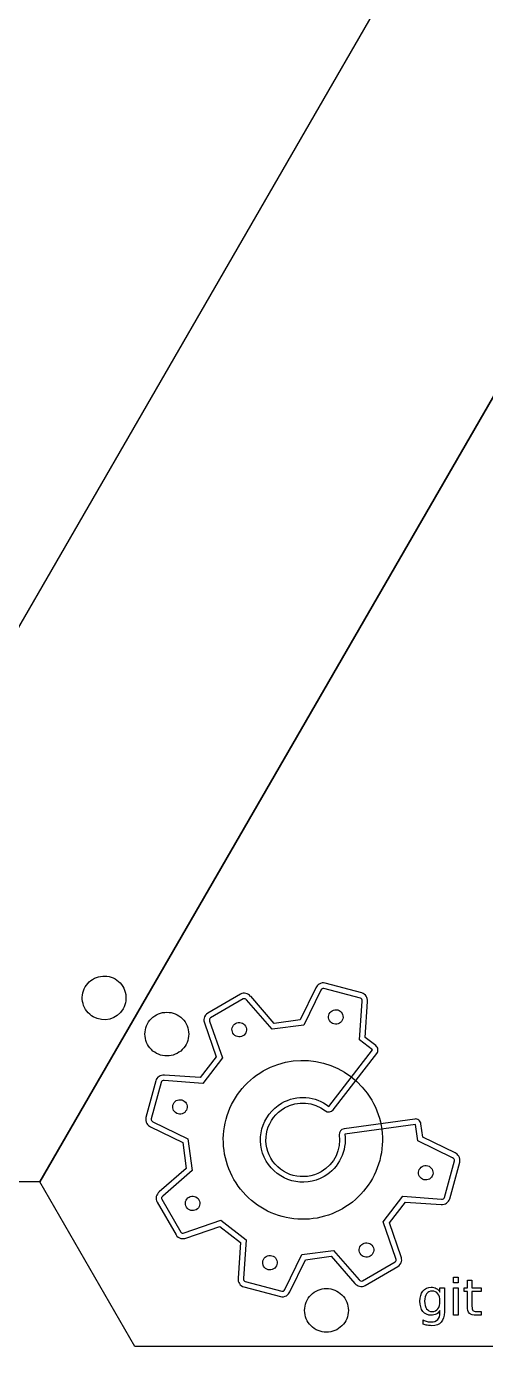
# Model space of a CAD drawing. Extents: x -29 to 538, y 574 to 910.
# Drawn here: x 67.3 to 106.1, y 573.7 to 685.4 of the extents above; entities that cross this region are included whole.
import ezdxf

# ---------------------------------------------------------------- set-up
doc = ezdxf.new("R2010")
doc.units = 0
doc.layers.get('0').update_dxf_attribs({"linetype": 'CONTINUOUS'})

msp = doc.modelspace()

# ---------------------------------------------------------------- linework, layer by layer
at = {"color": 7}
for p, q in [((68.39528, 587.626554), (149.47156, 728.054775)), ((149.471564, 728.054776), (68.395294, 587.626557)), ((64.345294, 630.611751), (110.220294, 710.069582)), ((74.770293, 604.791978), (74.770293, 604.791978)), ((94.029408, 601.418643), (94.029408, 601.418643)), ((80.99847, 600.128034), (80.99847, 600.128034)), ((85.800371, 600.807918), (85.800371, 600.807918)), ((80.413401, 594.55728), (80.413401, 594.55728)), ((96.477772, 594.543417), (96.477772, 594.543417)), ((100.890753, 587.802599), (100.890753, 587.802599)), ((68.395294, 587.626557), (52.295293, 587.626558)), ((76.44528, 573.683544), (68.39528, 587.626554)), ((81.024109, 586.328226), (81.024109, 586.328226)), ((87.274742, 580.941254), (87.274742, 580.941254)), ((95.503778, 581.551972), (95.503778, 581.551972)), ((103.40393, 579.551257), (103.784268, 579.551257)), ((103.40393, 579.069633), (103.40393, 579.551257)), ((103.784268, 579.069633), (103.40393, 579.069633)), ((103.784268, 579.551257), (103.784268, 579.069633)), ((104.571816, 578.65002), (104.571816, 579.307345)), ((104.571816, 579.307345), (104.954223, 579.307345)), ((104.954223, 579.307345), (104.954223, 578.65002)), ((102.240177, 578.298623), (102.240177, 578.650022)), ((102.240177, 578.650022), (102.620515, 578.650022)), ((102.620515, 578.650022), (102.620515, 576.622237)), ((103.40393, 578.65002), (103.784268, 578.65002)), ((103.40393, 576.334916), (103.40393, 578.65002)), ((103.784268, 578.65002), (103.784268, 576.334916)), ((104.292763, 578.354431), (104.292763, 578.65002)), ((104.292763, 578.65002), (104.571816, 578.65002)), ((104.571816, 578.354431), (104.292763, 578.354431)), ((104.571816, 577.097661), (104.571816, 578.354431)), ((104.954223, 578.65002), (105.737637, 578.65002)), ((105.737637, 578.354431), (104.954223, 578.354431)), ((104.954223, 578.354431), (104.954223, 577.097661)), ((105.737637, 578.65002), (105.737637, 578.354431)), ((94.49848, 576.745344), (94.49848, 576.745344)), ((102.240177, 577.51934), (102.240177, 577.51934)), ((102.240177, 576.554026), (102.240177, 576.742129)), ((105.346963, 576.653238), (105.737636, 576.653238)), ((105.737636, 576.653238), (105.737636, 576.334916)), ((100.830444, 575.57631), (100.830444, 575.946314)), ((103.784268, 576.334916), (103.40393, 576.334916)), ((105.737636, 576.334916), (105.346963, 576.334916)), ((238.59781, 573.683544), (76.44528, 573.683544))]:
    msp.add_line(p, q, dxfattribs=at)
at = {"color": 1}
for p, q in [((95.634042, 603.619063), (92.545474, 604.444383)), ((85.377848, 603.50245), (82.608984, 601.903845)), ((86.239777, 603.330334), (86.233415, 603.322901)), ((88.231695, 601.034434), (86.239777, 603.330334)), ((91.761339, 604.055808), (90.428004, 601.322499)), ((95.910105, 599.851044), (96.124731, 602.886368)), ((96.124731, 602.886368), (96.113485, 602.887395)), ((82.327129, 601.071177), (83.319897, 598.191274)), ((90.428004, 601.322499), (88.231695, 601.034434)), ((96.823104, 599.152313), (95.910105, 599.851044)), ((83.319897, 598.191274), (81.977202, 596.443225)), ((93.206949, 593.725494), (96.909473, 598.496594)), ((78.943424, 596.655181), (78.94295, 596.643627)), ((81.977202, 596.443225), (78.943424, 596.655181)), ((78.209764, 596.166805), (77.380238, 593.07936)), ((77.769228, 592.288337), (80.500988, 590.957682)), ((100.115931, 592.942816), (94.132775, 592.121886)), ((100.789236, 591.400113), (100.64061, 592.540168)), ((103.525215, 590.068323), (100.789236, 591.400113)), ((80.500988, 590.957682), (80.792856, 588.767135)), ((80.792856, 588.767135), (78.496955, 586.775216)), ((103.083123, 586.19254), (103.914205, 589.2773)), ((78.496955, 586.775216), (78.505774, 586.76602)), ((78.32468, 585.91313), (79.923246, 583.144334)), ((97.974965, 584.158571), (99.325263, 585.91814)), ((99.325263, 585.91814), (102.356369, 585.704642)), ((102.356369, 585.704642), (102.356842, 585.716196)), ((103.080491, 586.191021), (103.083123, 586.19254)), ((80.757569, 582.859861), (83.632119, 583.849531)), ((83.632119, 583.849531), (85.381713, 582.504162)), ((98.965768, 581.288244), (97.974965, 584.158571)), ((79.923246, 583.144334), (79.923354, 583.144384)), ((85.381713, 582.504162), (85.169755, 579.470392)), ((89.538457, 578.304017), (90.869115, 581.03578)), ((90.869115, 581.03578), (93.059662, 581.327651)), ((93.059662, 581.327651), (95.053124, 579.029078)), ((95.916595, 578.854292), (98.68546, 580.452897)), ((85.169755, 579.470392), (85.181001, 579.469365)), ((85.660444, 578.737696), (88.747476, 577.915048)), ((95.053124, 579.029078), (95.059486, 579.036511)), ((88.747476, 577.915048), (88.750107, 577.916568))]:
    msp.add_line(p, q, dxfattribs=at)
at = {"color": 5}
for p, q in [((92.180598, 603.850819), (90.738522, 600.89226)), ((95.514602, 603.168066), (92.425584, 603.992262)), ((85.611824, 603.097817), (82.842249, 601.498802)), ((88.046663, 600.539501), (85.886907, 603.024107)), ((95.428037, 599.635714), (95.658435, 602.91894)), ((82.768541, 601.223718), (83.842784, 598.106876)), ((90.738522, 600.89226), (88.046663, 600.539501)), ((96.540373, 598.783094), (95.428037, 599.635714)), ((83.842784, 598.106876), (82.19312, 595.958569)), ((92.839934, 594.01133), (96.540373, 598.783094)), ((78.660758, 596.045136), (77.830022, 592.957869)), ((82.19312, 595.958569), (78.909895, 596.188975)), ((77.973855, 592.708742), (80.932411, 591.26666)), ((100.179505, 592.479933), (94.196817, 591.661141)), ((100.361728, 591.090312), (100.179505, 592.479933)), ((80.932411, 591.26666), (81.28692, 588.581346)), ((103.320289, 589.64822), (100.361728, 591.090312)), ((102.633382, 586.311837), (103.464122, 589.399094)), ((81.28692, 588.581346), (78.802328, 586.421605)), ((78.728631, 586.146502), (80.327641, 583.376934)), ((97.453753, 584.245942), (99.105176, 586.40079)), ((99.105176, 586.40079), (102.388396, 586.170395)), ((80.605113, 583.299089), (83.717806, 584.370929)), ((83.717806, 584.370929), (85.863697, 582.725422)), ((98.5232, 581.137405), (97.453753, 584.245942)), ((85.863697, 582.725422), (85.635708, 579.438023)), ((89.117693, 578.50855), (90.559774, 581.4671)), ((90.559774, 581.4671), (93.245088, 581.821608)), ((93.245088, 581.821608), (95.404834, 579.337016)), ((95.682317, 579.259152), (98.451892, 580.858166)), ((85.779541, 579.188897), (88.868556, 578.364711))]:
    msp.add_line(p, q, dxfattribs=at)
at = {"color": 2}
for p, q in [((92.180598, 603.850819), (90.738522, 600.89226)), ((95.514602, 603.168066), (92.425584, 603.992262)), ((85.611824, 603.097817), (82.842249, 601.498802)), ((88.046663, 600.539501), (85.886907, 603.024107)), ((95.428037, 599.635714), (95.658435, 602.91894)), ((82.768541, 601.223718), (83.842784, 598.106876)), ((90.738522, 600.89226), (88.046663, 600.539501)), ((96.540373, 598.783094), (95.428037, 599.635714)), ((83.842784, 598.106876), (82.19312, 595.958569)), ((92.839934, 594.01133), (96.540373, 598.783094)), ((78.660758, 596.045136), (77.830022, 592.957869)), ((82.19312, 595.958569), (78.909895, 596.188975)), ((77.973855, 592.708742), (80.932411, 591.26666)), ((100.179505, 592.479933), (94.196817, 591.661141)), ((100.361728, 591.090312), (100.179505, 592.479933)), ((80.932411, 591.26666), (81.28692, 588.581346)), ((103.320289, 589.64822), (100.361728, 591.090312)), ((102.633382, 586.311837), (103.464122, 589.399094)), ((81.28692, 588.581346), (78.802328, 586.421605)), ((78.728631, 586.146502), (80.327641, 583.376934)), ((97.453753, 584.245942), (99.105176, 586.40079)), ((99.105176, 586.40079), (102.388396, 586.170395)), ((80.605113, 583.299089), (83.717806, 584.370929)), ((83.717806, 584.370929), (85.863697, 582.725422)), ((98.5232, 581.137405), (97.453753, 584.245942)), ((85.863697, 582.725422), (85.635708, 579.438023)), ((89.117693, 578.50855), (90.559774, 581.4671)), ((90.559774, 581.4671), (93.245088, 581.821608)), ((93.245088, 581.821608), (95.404834, 579.337016)), ((95.682317, 579.259152), (98.451892, 580.858166)), ((85.779541, 579.188897), (88.868556, 578.364711))]:
    msp.add_line(p, q, dxfattribs=at)
at = {"color": 7}
for points in [[(72.243146, 604.114831), (72.488471, 604.539747), (72.892545, 604.849804), (73.366477, 604.976794)], [(73.366477, 604.976794), (73.840409, 605.103784), (74.345377, 605.037303), (74.770293, 604.791978)], [(74.770293, 604.791978), (75.195208, 604.546653), (75.505266, 604.142578), (75.632255, 603.668646)], [(72.05833, 602.711016), (71.93134, 603.184948), (71.99782, 603.689915), (72.243146, 604.114831)], [(75.632255, 603.668646), (75.759245, 603.194714), (75.692765, 602.689747), (75.44744, 602.264831)], [(72.920293, 601.587684), (72.495377, 601.83301), (72.18532, 602.237084), (72.05833, 602.711016)], [(75.44744, 602.264831), (74.936576, 601.37999), (73.805134, 601.076821), (72.920293, 601.587684)], [(93.131846, 602.107368), (93.272478, 602.188562), (93.439604, 602.210565), (93.596459, 602.168535)], [(93.596459, 602.168535), (93.923091, 602.081014), (94.116929, 601.745276), (94.029408, 601.418643)], [(77.29847, 600.128034), (77.29847, 600.618684), (77.49338, 601.089239), (77.840322, 601.436181)], [(77.840322, 601.436181), (78.187265, 601.783124), (78.657819, 601.978034), (79.14847, 601.978034)], [(79.14847, 601.978034), (79.639121, 601.978034), (80.109675, 601.783124), (80.456618, 601.436181)], [(80.456618, 601.436181), (80.80356, 601.089239), (80.99847, 600.618684), (80.99847, 600.128034)], [(84.963974, 601.032031), (85.104607, 601.113226), (85.271733, 601.135228), (85.428588, 601.093199)], [(85.428588, 601.093199), (85.585443, 601.051169), (85.719178, 600.948551), (85.800371, 600.807918)], [(92.907734, 601.270972), (92.82654, 601.411604), (92.804537, 601.57873), (92.846566, 601.735585)], [(92.846566, 601.735585), (92.888596, 601.89244), (92.991213, 602.026174), (93.131846, 602.107368)], [(93.279517, 600.985693), (93.122662, 601.027722), (92.988928, 601.13034), (92.907734, 601.270972)], [(94.029408, 601.418643), (93.941887, 601.092011), (93.60615, 600.898172), (93.279517, 600.985693)], [(77.840322, 598.819886), (77.49338, 599.166829), (77.29847, 599.637383), (77.29847, 600.128034)], [(80.99847, 600.128034), (80.99847, 599.637383), (80.80356, 599.166829), (80.456618, 598.819886)], [(84.739864, 600.195633), (84.658669, 600.336266), (84.636666, 600.503392), (84.678695, 600.660247)], [(84.678695, 600.660247), (84.720724, 600.817103), (84.823342, 600.950837), (84.963974, 601.032031)], [(85.111647, 599.910354), (84.954792, 599.952383), (84.821058, 600.055001), (84.739864, 600.195633)], [(85.57626, 599.971522), (85.435628, 599.890328), (85.268501, 599.868325), (85.111647, 599.910354)], [(85.861539, 600.343305), (85.81951, 600.18645), (85.716892, 600.052716), (85.57626, 599.971522)], [(85.800371, 600.807918), (85.881565, 600.667286), (85.903568, 600.500159), (85.861539, 600.343305)], [(79.14847, 598.278034), (78.657819, 598.278034), (78.187265, 598.472944), (77.840322, 598.819886)], [(80.456618, 598.819886), (80.109675, 598.472944), (79.639121, 598.278034), (79.14847, 598.278034)], [(87.288587, 597.005652), (90.506037, 598.863248), (94.620175, 597.760868), (96.477772, 594.543417)], [(84.154326, 592.921005), (84.616085, 594.644312), (85.743512, 596.113603), (87.288587, 597.005652)], [(79.66351, 594.12433), (79.751031, 594.450962), (80.086769, 594.644801), (80.413401, 594.55728)], [(80.413401, 594.55728), (80.570256, 594.515251), (80.703991, 594.412633), (80.785184, 594.272001)], [(96.477772, 594.543417), (97.369821, 592.998343), (97.611556, 591.162186), (97.149797, 589.438879)], [(80.09646, 593.374438), (79.769827, 593.461959), (79.575989, 593.797697), (79.66351, 594.12433)], [(80.561073, 593.435605), (80.420441, 593.354411), (80.253314, 593.332409), (80.09646, 593.374438)], [(80.846352, 593.807388), (80.804323, 593.650533), (80.701705, 593.516799), (80.561073, 593.435605)], [(80.785184, 594.272001), (80.866378, 594.131369), (80.888381, 593.964243), (80.846352, 593.807388)], [(84.826351, 587.816467), (83.934302, 589.361541), (83.692567, 591.197698), (84.154326, 592.921005)], [(97.149797, 589.438879), (96.688039, 587.715572), (95.560612, 586.246281), (94.015537, 585.354231)], [(100.457802, 588.55249), (100.499831, 588.709345), (100.602449, 588.843079), (100.743081, 588.924273)], [(100.743081, 588.924273), (100.883714, 589.005467), (101.05084, 589.02747), (101.207695, 588.98544)], [(101.207695, 588.98544), (101.534327, 588.897919), (101.728165, 588.562181), (101.640644, 588.235549)], [(88.910999, 584.682206), (87.187692, 585.143965), (85.7184, 586.271392), (84.826351, 587.816467)], [(100.890753, 587.802599), (100.56412, 587.89012), (100.370282, 588.225857), (100.457802, 588.55249)], [(101.640644, 588.235549), (101.553123, 587.908916), (101.217385, 587.715078), (100.890753, 587.802599)], [(80.799997, 585.49183), (80.718803, 585.632462), (80.6968, 585.799588), (80.738829, 585.956443)], [(80.738829, 585.956443), (80.780858, 586.113298), (80.883476, 586.247032), (81.024109, 586.328226)], [(81.636392, 585.267719), (81.343542, 585.098642), (80.969075, 585.198979), (80.799997, 585.49183)], [(81.024109, 586.328226), (81.164741, 586.40942), (81.331867, 586.431423), (81.488722, 586.389394)], [(81.488722, 586.389394), (81.645576, 586.347364), (81.779311, 586.244746), (81.860505, 586.104114)], [(81.860505, 586.104114), (82.029582, 585.811263), (81.929243, 585.436797), (81.636392, 585.267719)], [(94.015537, 585.354231), (92.470463, 584.462182), (90.634305, 584.220447), (88.910999, 584.682206)], [(95.503778, 581.551972), (95.3347, 581.844822), (95.435038, 582.219289), (95.727889, 582.388367)], [(95.727889, 582.388367), (95.868521, 582.469561), (96.035647, 582.491564), (96.192502, 582.449535)], [(96.192502, 582.449535), (96.349357, 582.407506), (96.483091, 582.304888), (96.564285, 582.164255)], [(96.564285, 582.164255), (96.645479, 582.023623), (96.667482, 581.856497), (96.625452, 581.699642)], [(87.33591, 580.476641), (87.254716, 580.617273), (87.232713, 580.784399), (87.274742, 580.941254)], [(87.274742, 580.941254), (87.316771, 581.098109), (87.419389, 581.231843), (87.560021, 581.313037)], [(87.560021, 581.313037), (87.700653, 581.394231), (87.86778, 581.416233), (88.024634, 581.374204)], [(88.024634, 581.374204), (88.351267, 581.286683), (88.545105, 580.950945), (88.457584, 580.624312)], [(96.340173, 581.327859), (96.047322, 581.158782), (95.672855, 581.259121), (95.503778, 581.551972)], [(96.625452, 581.699642), (96.583423, 581.542788), (96.480805, 581.409053), (96.340173, 581.327859)], [(87.707693, 580.191362), (87.550838, 580.233391), (87.417104, 580.336009), (87.33591, 580.476641)], [(88.457584, 580.624312), (88.370063, 580.29768), (88.034325, 580.103841), (87.707693, 580.191362)], [(100.81184, 578.381305), (100.985473, 578.597657), (101.214227, 578.705833), (101.498103, 578.705833)], [(101.498103, 578.705833), (101.66898, 578.705833), (101.815741, 578.672071), (101.938386, 578.604547)], [(90.79848, 576.745344), (90.79848, 577.235994), (90.99339, 577.706549), (91.340332, 578.053491)], [(91.340332, 578.053491), (91.687275, 578.400434), (92.157829, 578.595344), (92.64848, 578.595344)], [(92.64848, 578.595344), (93.139131, 578.595344), (93.609685, 578.400434), (93.956628, 578.053491)], [(93.956628, 578.053491), (94.30357, 577.706549), (94.49848, 577.235994), (94.49848, 576.745344)], [(100.551391, 577.519342), (100.551391, 577.877632), (100.638207, 578.164953), (100.81184, 578.381305)], [(101.11363, 578.160128), (101.000631, 578.008544), (100.944132, 577.794948), (100.944132, 577.51934)], [(101.591121, 578.387504), (101.387171, 578.387504), (101.228007, 578.311712), (101.11363, 578.160128)], [(102.068611, 578.160128), (101.955612, 578.311712), (101.796448, 578.387504), (101.591121, 578.387504)], [(101.938386, 578.604547), (102.061031, 578.537023), (102.161628, 578.435048), (102.240177, 578.298623)], [(102.240177, 577.51934), (102.240177, 577.794948), (102.182988, 578.008544), (102.068611, 578.160128)], [(91.340332, 575.437196), (90.99339, 575.784139), (90.79848, 576.254693), (90.79848, 576.745344)], [(94.49848, 576.745344), (94.49848, 576.254693), (94.30357, 575.784139), (93.956628, 575.437196)], [(100.81184, 576.659446), (100.638207, 576.875798), (100.551391, 577.16243), (100.551391, 577.519342)], [(101.498103, 576.334918), (101.214227, 576.334918), (100.985473, 576.443094), (100.81184, 576.659446)], [(100.944132, 577.51934), (100.944132, 577.24511), (101.000631, 577.032204), (101.11363, 576.88062)], [(101.11363, 576.88062), (101.228007, 576.729035), (101.387171, 576.653243), (101.591121, 576.653243)], [(101.591121, 576.653243), (101.796448, 576.653243), (101.955612, 576.729035), (102.068611, 576.88062)], [(102.240177, 576.742129), (102.161628, 576.605703), (102.061031, 576.503728), (101.938386, 576.436204)], [(102.054141, 575.964915), (102.178165, 576.094451), (102.240177, 576.290821), (102.240177, 576.554026)], [(102.068611, 576.88062), (102.182988, 577.032204), (102.240177, 577.24511), (102.240177, 577.51934)], [(102.620515, 576.622237), (102.620515, 576.228118), (102.53301, 575.935285), (102.357999, 575.743738)], [(104.739248, 576.498214), (104.627627, 576.608457), (104.571816, 576.808273), (104.571816, 577.097661)], [(105.346963, 576.334916), (105.05344, 576.334916), (104.850869, 576.389348), (104.739248, 576.498214)], [(104.954223, 577.097661), (104.954223, 576.908869), (104.979716, 576.787602), (105.030703, 576.733858)], [(105.030703, 576.733858), (105.08307, 576.680111), (105.18849, 576.653238), (105.346963, 576.653238)], [(92.64848, 574.895344), (92.157829, 574.895344), (91.687275, 575.090254), (91.340332, 575.437196)], [(93.956628, 575.437196), (93.609685, 575.090254), (93.139131, 574.895344), (92.64848, 574.895344)], [(100.830444, 575.946314), (100.942065, 575.88568), (101.052308, 575.840894), (101.161173, 575.811955)], [(101.175642, 575.48536), (101.057131, 575.504653), (100.942065, 575.53497), (100.830444, 575.57631)], [(101.161173, 575.811955), (101.270038, 575.783015), (101.38097, 575.768545), (101.493969, 575.768545)], [(101.553914, 575.45435), (101.420244, 575.45435), (101.294153, 575.464686), (101.175642, 575.48536)], [(101.493969, 575.768545), (101.743394, 575.768545), (101.930118, 575.834001), (102.054141, 575.964915)], [(101.938386, 576.436204), (101.815741, 576.36868), (101.66898, 576.334918), (101.498103, 576.334918)], [(102.357999, 575.743738), (102.182988, 575.550812), (101.91496, 575.45435), (101.553914, 575.45435)]]:
    msp.add_open_spline(points, degree=3, dxfattribs=at)
at = {"color": 1}
for points in [[(92.545474, 604.444383), (92.371076, 604.491123), (92.167679, 604.451473), (92.031741, 604.365156)], [(86.233415, 603.322901), (86.033864, 603.576556), (85.662727, 603.666925), (85.377848, 603.50245)], [(92.031741, 604.365156), (91.895668, 604.279074), (91.815097, 604.166005), (91.761339, 604.055808)], [(96.113485, 602.887395), (96.152963, 603.211299), (95.956654, 603.532662), (95.634042, 603.619063)], [(82.299649, 601.482933), (82.264642, 601.32636), (82.286715, 601.188505), (82.327129, 601.071177)], [(82.608984, 601.903845), (82.450898, 601.81265), (82.334634, 601.639544), (82.299649, 601.482933)], [(97.002505, 598.842396), (96.986297, 598.965448), (96.921738, 599.076974), (96.823104, 599.152313)], [(96.909473, 598.496594), (96.985235, 598.594904), (97.018713, 598.719343), (97.002505, 598.842396)], [(78.94295, 596.643627), (78.618183, 596.684529), (78.296384, 596.490215), (78.209764, 596.166805)], [(89.092826, 593.876755), (90.225059, 594.53045), (91.583905, 594.391268), (92.553904, 593.640671)], [(87.950396, 589.621561), (87.087342, 591.116413), (87.597954, 593.01369), (89.092826, 593.876755)], [(92.553904, 593.640671), (92.757818, 593.484344), (93.049738, 593.522261), (93.206949, 593.725494)], [(77.380238, 593.07936), (77.332237, 592.90042), (77.372925, 592.696207), (77.458333, 592.561417)], [(77.458333, 592.561417), (77.54379, 592.426642), (77.655726, 592.343715), (77.769228, 592.288337)], [(94.132775, 592.121886), (93.878178, 592.087353), (93.699385, 591.853518), (93.732796, 591.598771)], [(100.461914, 592.850485), (100.363453, 592.926045), (100.238948, 592.959271), (100.115931, 592.942816)], [(100.64061, 592.540168), (100.62468, 592.663254), (100.560374, 592.774924), (100.461914, 592.850485)], [(93.732796, 591.598771), (93.897832, 590.383428), (93.338944, 589.137042), (92.206711, 588.483347)], [(103.836104, 589.795252), (103.750741, 589.93008), (103.638832, 590.012961), (103.525215, 590.068323)], [(92.206711, 588.483347), (90.711833, 587.620279), (88.813471, 588.126671), (87.950396, 589.621561)], [(103.914205, 589.2773), (103.962108, 589.456233), (103.921518, 589.660452), (103.836104, 589.795252)], [(78.505774, 586.76602), (78.250395, 586.56694), (78.159779, 586.198747), (78.32468, 585.91313)], [(102.356842, 585.716196), (102.672955, 585.680963), (102.995507, 585.879246), (103.080491, 586.191021)], [(79.923354, 583.144384), (80.014562, 582.986409), (80.182147, 582.872217), (80.337379, 582.83464)], [(80.337379, 582.83464), (80.492614, 582.797066), (80.634038, 582.817267), (80.757569, 582.859861)], [(98.99551, 580.884913), (99.027746, 581.040713), (99.005775, 581.172098), (98.965768, 581.288244)], [(98.68546, 580.452897), (98.849097, 580.547448), (98.963283, 580.729105), (98.99551, 580.884913)], [(85.181001, 579.469365), (85.141451, 579.145407), (85.337942, 578.824148), (85.660444, 578.737696)], [(95.059486, 579.036511), (95.257848, 578.78153), (95.621313, 578.68381), (95.916595, 578.854292)], [(88.750107, 577.916568), (88.928427, 577.869686), (89.131215, 577.90812), (89.265381, 577.993125)], [(89.265381, 577.993125), (89.400212, 578.07849), (89.483117, 578.1904), (89.538457, 578.304017)]]:
    msp.add_open_spline(points, degree=3, dxfattribs=at)
at = {"color": 5}
for points in [[(92.425584, 603.992262), (92.317097, 604.02137), (92.229786, 603.951785), (92.180598, 603.850819)], [(85.886907, 603.024107), (85.830786, 603.121312), (85.709055, 603.153953), (85.611824, 603.097817)], [(95.658435, 602.91894), (95.687524, 603.027352), (95.623045, 603.139033), (95.514602, 603.168066)], [(82.842249, 601.498802), (82.745, 601.442693), (82.731983, 601.329861), (82.768541, 601.223718)], [(78.909895, 596.188975), (78.801418, 596.218089), (78.689794, 596.153643), (78.660758, 596.045136)], [(88.858342, 594.281446), (90.155825, 595.030548), (91.724062, 594.874805), (92.839934, 594.01133)], [(87.547389, 589.388885), (86.558271, 591.102088), (87.145119, 593.292316), (88.858342, 594.281446)], [(77.830022, 592.957869), (77.800933, 592.849456), (77.872908, 592.757983), (77.973855, 592.708742)], [(94.196817, 591.661141), (94.386671, 590.263029), (93.73743, 588.827025), (92.439948, 588.077923)], [(92.439948, 588.077923), (90.726725, 587.088794), (88.536524, 587.675654), (87.547389, 589.388885)], [(103.464122, 589.399094), (103.493156, 589.5076), (103.421186, 589.599064), (103.320289, 589.64822)], [(78.802328, 586.421605), (78.705093, 586.365466), (78.672488, 586.243744), (78.728631, 586.146502)], [(102.388396, 586.170395), (102.496819, 586.141375), (102.60429, 586.203423), (102.633382, 586.311837)], [(80.327641, 583.376934), (80.383784, 583.279692), (80.498967, 583.262496), (80.605113, 583.299089)], [(98.451892, 580.858166), (98.549104, 580.914342), (98.55977, 581.031243), (98.5232, 581.137405)], [(85.635708, 579.438023), (85.60662, 579.32961), (85.671086, 579.217973), (85.779541, 579.188897)], [(95.404834, 579.337016), (95.460972, 579.239783), (95.585085, 579.203015), (95.682317, 579.259152)], [(88.868556, 578.364711), (88.976988, 578.335697), (89.068505, 578.407585), (89.117693, 578.50855)]]:
    msp.add_open_spline(points, degree=3, dxfattribs=at)
at = {"color": 2}
for points in [[(92.425584, 603.992262), (92.317097, 604.02137), (92.229786, 603.951785), (92.180598, 603.850819)], [(85.886907, 603.024107), (85.830786, 603.121312), (85.709055, 603.153953), (85.611824, 603.097817)], [(95.658435, 602.91894), (95.687524, 603.027352), (95.623045, 603.139033), (95.514602, 603.168066)], [(82.842249, 601.498802), (82.745, 601.442693), (82.731983, 601.329861), (82.768541, 601.223718)], [(78.909895, 596.188975), (78.801418, 596.218089), (78.689794, 596.153643), (78.660758, 596.045136)], [(88.858342, 594.281446), (90.155825, 595.030548), (91.724062, 594.874805), (92.839934, 594.01133)], [(87.547389, 589.388885), (86.558271, 591.102088), (87.145119, 593.292316), (88.858342, 594.281446)], [(77.830022, 592.957869), (77.800933, 592.849456), (77.872908, 592.757983), (77.973855, 592.708742)], [(94.196817, 591.661141), (94.386671, 590.263029), (93.73743, 588.827025), (92.439948, 588.077923)], [(92.439948, 588.077923), (90.726725, 587.088794), (88.536524, 587.675654), (87.547389, 589.388885)], [(103.464122, 589.399094), (103.493156, 589.5076), (103.421186, 589.599064), (103.320289, 589.64822)], [(78.802328, 586.421605), (78.705093, 586.365466), (78.672488, 586.243744), (78.728631, 586.146502)], [(102.388396, 586.170395), (102.496819, 586.141375), (102.60429, 586.203423), (102.633382, 586.311837)], [(80.327641, 583.376934), (80.383784, 583.279692), (80.498967, 583.262496), (80.605113, 583.299089)], [(98.451892, 580.858166), (98.549104, 580.914342), (98.55977, 581.031243), (98.5232, 581.137405)], [(85.635708, 579.438023), (85.60662, 579.32961), (85.671086, 579.217973), (85.779541, 579.188897)], [(95.404834, 579.337016), (95.460972, 579.239783), (95.585085, 579.203015), (95.682317, 579.259152)], [(88.868556, 578.364711), (88.976988, 578.335697), (89.068505, 578.407585), (89.117693, 578.50855)]]:
    msp.add_open_spline(points, degree=3, dxfattribs=at)

doc.saveas('drawing.dxf')
